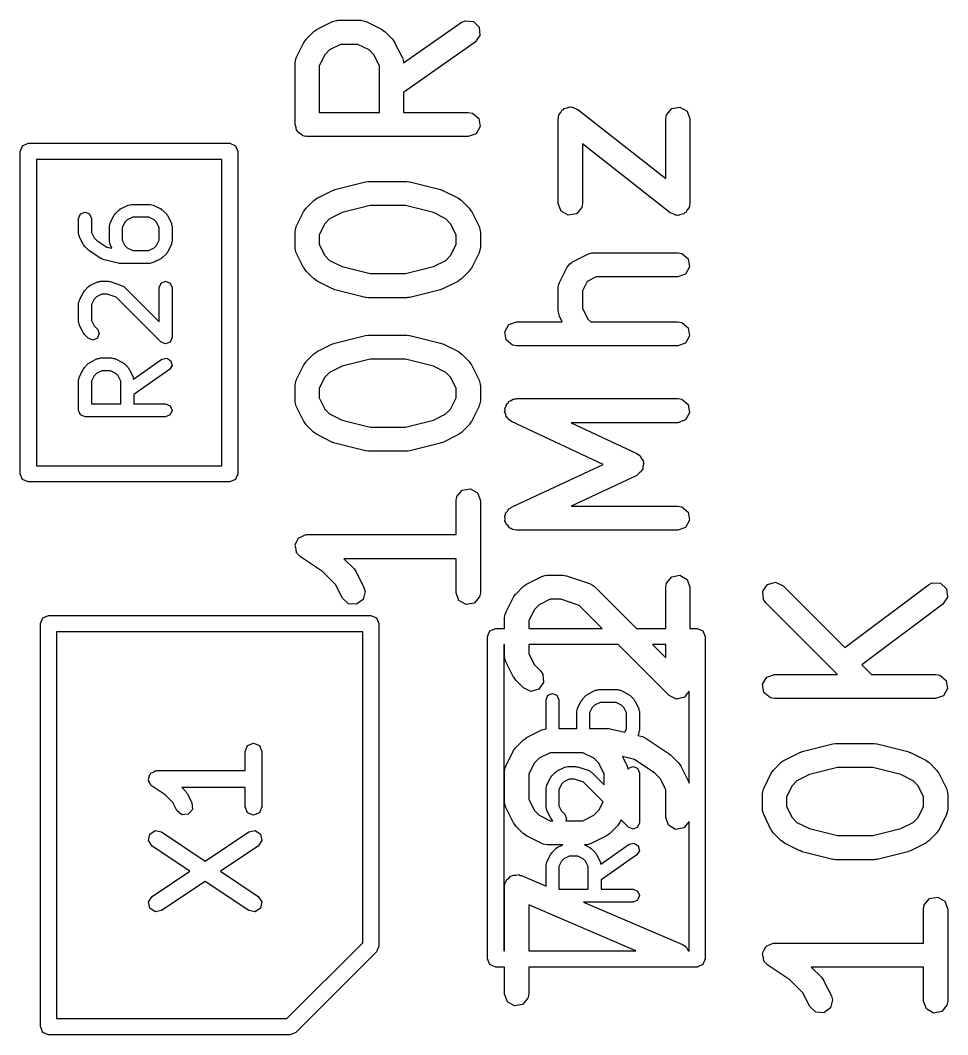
# Model space of a CAD drawing. Extents: x 1.92 to 4.61, y -4.26 to -2.08.
# Drawn here: x 3.1722 to 3.3988, y -2.9665 to -2.7188 of the extents above; entities that cross this region are included whole.
import ezdxf

# ---------------------------------------------------------------- set-up
doc = ezdxf.new("R2010")
doc.units = 0
doc.header["$MEASUREMENT"] = 0
doc.layers.add('BLACK', color=7, linetype='CONTINUOUS')

msp = doc.modelspace()

# ---------------------------------------------------------------- linework, layer by layer
at = {"layer": 'BLACK', "linetype": 'CONTINUOUS'}
for p, q in [((3.24474, -2.72096), (3.24849, -2.71909)), ((3.24849, -2.71909), (3.24948, -2.7188)), ((3.24948, -2.7188), (3.24965, -2.71884)), ((3.24965, -2.71884), (3.24981, -2.71878)), ((3.24981, -2.71878), (3.25544, -2.71878)), ((3.25544, -2.71878), (3.25645, -2.71895)), ((3.25645, -2.71895), (3.25658, -2.71907)), ((3.25658, -2.71907), (3.25676, -2.71909)), ((3.25676, -2.71909), (3.26051, -2.72096)), ((3.26588, -2.72919), (3.27999, -2.71931)), ((3.27999, -2.71931), (3.28092, -2.71888)), ((3.28092, -2.71888), (3.28293, -2.71905)), ((3.28293, -2.71905), (3.28436, -2.72048)), ((3.2421, -2.72339), (3.24398, -2.72152)), ((3.24398, -2.72152), (3.2447, -2.72101)), ((3.2447, -2.72101), (3.24474, -2.72096)), ((3.26051, -2.72096), (3.26122, -2.72149)), ((3.26122, -2.72149), (3.26128, -2.72152)), ((3.26128, -2.72152), (3.26315, -2.72339)), ((3.28454, -2.72249), (3.28338, -2.72415)), ((3.28436, -2.72048), (3.28454, -2.72249)), ((3.23967, -2.72791), (3.24155, -2.72416)), ((3.24155, -2.72416), (3.24208, -2.72345)), ((3.24208, -2.72345), (3.2421, -2.72339)), ((3.25051, -2.72468), (3.24781, -2.72603)), ((3.25474, -2.72468), (3.25051, -2.72468)), ((3.25744, -2.72603), (3.25474, -2.72468)), ((3.26315, -2.72339), (3.26366, -2.72411)), ((3.26366, -2.72411), (3.2637, -2.72416)), ((3.2637, -2.72416), (3.26558, -2.72791)), ((3.28338, -2.72415), (3.26589, -2.73639)), ((3.24662, -2.72723), (3.24527, -2.72992)), ((3.24781, -2.72603), (3.24662, -2.72723)), ((3.25864, -2.72723), (3.25744, -2.72603)), ((3.25999, -2.72992), (3.25864, -2.72723)), ((3.23936, -2.72923), (3.23954, -2.72822)), ((3.23936, -2.74423), (3.23936, -2.72923)), ((3.23954, -2.72822), (3.23965, -2.72808)), ((3.23965, -2.72808), (3.23967, -2.72791)), ((3.24527, -2.72992), (3.24527, -2.74127)), ((3.25999, -2.74127), (3.25999, -2.72992)), ((3.26558, -2.72791), (3.26587, -2.72889)), ((3.26587, -2.72889), (3.26583, -2.72906)), ((3.26583, -2.72906), (3.26588, -2.72919)), ((3.26589, -2.73639), (3.26589, -2.74127)), ((3.30514, -2.74032), (3.30585, -2.74019)), ((3.30585, -2.74019), (3.30653, -2.73992)), ((3.30653, -2.73992), (3.30682, -2.74002)), ((3.30682, -2.74002), (3.30713, -2.73997)), ((3.30713, -2.73997), (3.30776, -2.74033)), ((3.33139, -2.74032), (3.33338, -2.73997)), ((3.33338, -2.73997), (3.33513, -2.74098)), ((3.24527, -2.74127), (3.25999, -2.74127)), ((3.26589, -2.74127), (3.28169, -2.74127)), ((3.28169, -2.74127), (3.2827, -2.74145)), ((3.2827, -2.74145), (3.28424, -2.74275)), ((3.30367, -2.74288), (3.30372, -2.74257)), ((3.3037, -2.74246), (3.30376, -2.74233)), ((3.30372, -2.74257), (3.3037, -2.74246)), ((3.30376, -2.74233), (3.30385, -2.74187)), ((3.30385, -2.74187), (3.30431, -2.74131)), ((3.30431, -2.74131), (3.30465, -2.74068)), ((3.30465, -2.74068), (3.30494, -2.74056)), ((3.30494, -2.74056), (3.30514, -2.74032)), ((3.30776, -2.74033), (3.30844, -2.74055)), ((3.30844, -2.74055), (3.32991, -2.75742)), ((3.32991, -2.74288), (3.33009, -2.74187)), ((3.33009, -2.74187), (3.33139, -2.74032)), ((3.33513, -2.74098), (3.33582, -2.74288)), ((3.23963, -2.74495), (3.23936, -2.74423)), ((3.23976, -2.7457), (3.23963, -2.74495)), ((3.28459, -2.74474), (3.28358, -2.74649)), ((3.28424, -2.74275), (3.28459, -2.74474)), ((3.30367, -2.7635), (3.30367, -2.74288)), ((3.32991, -2.75742), (3.32991, -2.74288)), ((3.33582, -2.74288), (3.33582, -2.7635)), ((3.23996, -2.74587), (3.23976, -2.7457)), ((3.24005, -2.74612), (3.23996, -2.74587)), ((3.24072, -2.74651), (3.24005, -2.74612)), ((3.24131, -2.747), (3.24072, -2.74651)), ((3.24169, -2.74707), (3.24131, -2.747)), ((3.2418, -2.74713), (3.24169, -2.74707)), ((3.24193, -2.74711), (3.2418, -2.74713)), ((3.24232, -2.74718), (3.24193, -2.74711)), ((3.28169, -2.74718), (3.24232, -2.74718)), ((3.28358, -2.74649), (3.28169, -2.74718)), ((3.17224, -2.75079), (3.17282, -2.7494)), ((3.17282, -2.7494), (3.17421, -2.74882)), ((3.17421, -2.74882), (3.22343, -2.74882)), ((3.22343, -2.74882), (3.22482, -2.7494)), ((3.22482, -2.7494), (3.22539, -2.75079)), ((3.33104, -2.76582), (3.30957, -2.74895)), ((3.30957, -2.74895), (3.30957, -2.7635)), ((3.17224, -2.82953), (3.17224, -2.75079)), ((3.22539, -2.75079), (3.22539, -2.82953)), ((3.17618, -2.75276), (3.17618, -2.82756)), ((3.22146, -2.75276), (3.17618, -2.75276)), ((3.22146, -2.82756), (3.22146, -2.75276)), ((3.2491, -2.76011), (3.2566, -2.75823)), ((3.2566, -2.75823), (3.25719, -2.75819)), ((3.25719, -2.75819), (3.25731, -2.75815)), ((3.25731, -2.75815), (3.26669, -2.75815)), ((3.26669, -2.75815), (3.26727, -2.75825)), ((3.26727, -2.75825), (3.2674, -2.75823)), ((3.2674, -2.75823), (3.2749, -2.76011)), ((3.24398, -2.76276), (3.2447, -2.76225)), ((3.2447, -2.76225), (3.24474, -2.76221)), ((3.24474, -2.76221), (3.24849, -2.76033)), ((3.24849, -2.76033), (3.24898, -2.76019)), ((3.24898, -2.76019), (3.2491, -2.76011)), ((3.2749, -2.76011), (3.27537, -2.76032)), ((3.27537, -2.76032), (3.27551, -2.76033)), ((3.27551, -2.76033), (3.27926, -2.76221)), ((3.27926, -2.76221), (3.27997, -2.76273)), ((3.19658, -2.76504), (3.19675, -2.76485)), ((3.19675, -2.76485), (3.19862, -2.76391)), ((3.19862, -2.76391), (3.19899, -2.76388)), ((3.19899, -2.76388), (3.19933, -2.76374)), ((3.19933, -2.76374), (3.20401, -2.76374)), ((3.20401, -2.76374), (3.20435, -2.76388)), ((3.20435, -2.76388), (3.20472, -2.76391)), ((3.20472, -2.76391), (3.20659, -2.76485)), ((3.20659, -2.76485), (3.20676, -2.76504)), ((3.24155, -2.7654), (3.24208, -2.76469)), ((3.24208, -2.76469), (3.2421, -2.76463)), ((3.2421, -2.76463), (3.24398, -2.76276)), ((3.25768, -2.76405), (3.25085, -2.76576)), ((3.26632, -2.76405), (3.25768, -2.76405)), ((3.27316, -2.76576), (3.26632, -2.76405)), ((3.27997, -2.76273), (3.28002, -2.76276)), ((3.28002, -2.76276), (3.2819, -2.76463)), ((3.2819, -2.76463), (3.28241, -2.76536)), ((3.30436, -2.7654), (3.30367, -2.7635)), ((3.30939, -2.76451), (3.3081, -2.76606)), ((3.30957, -2.7635), (3.30939, -2.76451)), ((3.33564, -2.76451), (3.33518, -2.76506)), ((3.33572, -2.76404), (3.33564, -2.76451)), ((3.33579, -2.76392), (3.33572, -2.76404)), ((3.33582, -2.7635), (3.33577, -2.7638)), ((3.33577, -2.7638), (3.33579, -2.76392)), ((3.1865, -2.76719), (3.18696, -2.76608)), ((3.1865, -2.77094), (3.1865, -2.76719)), ((3.18696, -2.76608), (3.18808, -2.76562)), ((3.18808, -2.76562), (3.18919, -2.76608)), ((3.18919, -2.76608), (3.18965, -2.76719)), ((3.18965, -2.76719), (3.18965, -2.77057)), ((3.19417, -2.76836), (3.1951, -2.76649)), ((3.1951, -2.76649), (3.1953, -2.76632)), ((3.1953, -2.76632), (3.1954, -2.76608)), ((3.1954, -2.76608), (3.19634, -2.76514)), ((3.19634, -2.76514), (3.19658, -2.76504)), ((3.1997, -2.76689), (3.19838, -2.76755)), ((3.20364, -2.76689), (3.1997, -2.76689)), ((3.20495, -2.76755), (3.20364, -2.76689)), ((3.20676, -2.76504), (3.207, -2.76514)), ((3.207, -2.76514), (3.20794, -2.76608)), ((3.20794, -2.76608), (3.20804, -2.76632)), ((3.20804, -2.76632), (3.20823, -2.76649)), ((3.20823, -2.76649), (3.20917, -2.76836)), ((3.23967, -2.76915), (3.24155, -2.7654)), ((3.24781, -2.76727), (3.24662, -2.76847)), ((3.25085, -2.76576), (3.24781, -2.76727)), ((3.27619, -2.76727), (3.27316, -2.76576)), ((3.27738, -2.76847), (3.27619, -2.76727)), ((3.28241, -2.76536), (3.28245, -2.7654)), ((3.28245, -2.7654), (3.28433, -2.76915)), ((3.30611, -2.76641), (3.30436, -2.7654)), ((3.3081, -2.76606), (3.30611, -2.76641)), ((3.33173, -2.76605), (3.33104, -2.76582)), ((3.33235, -2.76641), (3.33173, -2.76605)), ((3.33266, -2.76635), (3.33235, -2.76641)), ((3.33296, -2.76645), (3.33266, -2.76635)), ((3.33363, -2.76618), (3.33296, -2.76645)), ((3.33434, -2.76606), (3.33363, -2.76618)), ((3.33455, -2.76581), (3.33434, -2.76606)), ((3.33484, -2.7657), (3.33455, -2.76581)), ((3.33518, -2.76506), (3.33484, -2.7657)), ((3.194, -2.76907), (3.19414, -2.76873)), ((3.194, -2.77282), (3.194, -2.76907)), ((3.19414, -2.76873), (3.19417, -2.76836)), ((3.19781, -2.76812), (3.19715, -2.76944)), ((3.19715, -2.76944), (3.19715, -2.77244)), ((3.19838, -2.76755), (3.19781, -2.76812)), ((3.20553, -2.76812), (3.20495, -2.76755)), ((3.20619, -2.76944), (3.20553, -2.76812)), ((3.20619, -2.77244), (3.20619, -2.76944)), ((3.20917, -2.76836), (3.2092, -2.76873)), ((3.2092, -2.76873), (3.20934, -2.76907)), ((3.20934, -2.76907), (3.20934, -2.77282)), ((3.23936, -2.77047), (3.23954, -2.76946)), ((3.23954, -2.76946), (3.23965, -2.76933)), ((3.23965, -2.76933), (3.23967, -2.76915)), ((3.24662, -2.76847), (3.24527, -2.77117)), ((3.27873, -2.77117), (3.27738, -2.76847)), ((3.28433, -2.76915), (3.28462, -2.77013)), ((3.18664, -2.77128), (3.1865, -2.77094)), ((3.18667, -2.77165), (3.18664, -2.77128)), ((3.18761, -2.77352), (3.18667, -2.77165)), ((3.18965, -2.77057), (3.19031, -2.77188)), ((3.19031, -2.77188), (3.19095, -2.77253)), ((3.23936, -2.77422), (3.23936, -2.77047)), ((3.24527, -2.77117), (3.24527, -2.77352)), ((3.27873, -2.77352), (3.27873, -2.77117)), ((3.28462, -2.77013), (3.28458, -2.77031)), ((3.28458, -2.77031), (3.28464, -2.77047)), ((3.28464, -2.77047), (3.28464, -2.77422)), ((3.1878, -2.77369), (3.18761, -2.77352)), ((3.1879, -2.77393), (3.1878, -2.77369)), ((3.18884, -2.77487), (3.1879, -2.77393)), ((3.18899, -2.77493), (3.18884, -2.77487)), ((3.19095, -2.77253), (3.19341, -2.77417)), ((3.19341, -2.77417), (3.19464, -2.77447)), ((3.19414, -2.77315), (3.194, -2.77282)), ((3.19417, -2.77352), (3.19414, -2.77315)), ((3.19464, -2.77447), (3.19417, -2.77352)), ((3.19715, -2.77244), (3.19781, -2.77376)), ((3.19781, -2.77376), (3.19838, -2.77433)), ((3.19838, -2.77433), (3.1997, -2.77499)), ((3.20364, -2.77499), (3.20495, -2.77433)), ((3.20495, -2.77433), (3.20553, -2.77376)), ((3.20553, -2.77376), (3.20619, -2.77244)), ((3.20917, -2.77352), (3.20823, -2.77539)), ((3.2092, -2.77315), (3.20917, -2.77352)), ((3.20934, -2.77282), (3.2092, -2.77315)), ((3.23942, -2.77439), (3.23936, -2.77422)), ((3.23938, -2.77456), (3.23942, -2.77439)), ((3.23967, -2.77554), (3.23938, -2.77456)), ((3.24527, -2.77352), (3.24662, -2.77622)), ((3.27738, -2.77622), (3.27873, -2.77352)), ((3.28464, -2.77422), (3.28446, -2.77523)), ((3.18908, -2.77506), (3.18899, -2.77493)), ((3.19189, -2.77694), (3.18908, -2.77506)), ((3.19216, -2.77699), (3.19189, -2.77694)), ((3.19238, -2.77716), (3.19216, -2.77699)), ((3.19613, -2.77809), (3.19238, -2.77716)), ((3.1997, -2.77499), (3.20364, -2.77499)), ((3.20659, -2.77704), (3.20472, -2.77797)), ((3.20676, -2.77684), (3.20659, -2.77704)), ((3.207, -2.77674), (3.20676, -2.77684)), ((3.20794, -2.7758), (3.207, -2.77674)), ((3.20804, -2.77556), (3.20794, -2.7758)), ((3.20823, -2.77539), (3.20804, -2.77556)), ((3.24155, -2.77929), (3.23967, -2.77554)), ((3.24662, -2.77622), (3.24781, -2.77742)), ((3.27619, -2.77742), (3.27738, -2.77622)), ((3.28433, -2.77554), (3.28245, -2.77929)), ((3.28435, -2.77537), (3.28433, -2.77554)), ((3.28446, -2.77523), (3.28435, -2.77537)), ((3.30717, -2.77773), (3.31092, -2.77586)), ((3.31092, -2.77586), (3.31191, -2.77556)), ((3.31191, -2.77556), (3.31208, -2.7756)), ((3.31208, -2.7756), (3.31224, -2.77554)), ((3.31224, -2.77554), (3.33287, -2.77554)), ((3.33287, -2.77554), (3.33388, -2.77572)), ((3.33388, -2.77572), (3.33542, -2.77702)), ((3.33542, -2.77702), (3.33577, -2.77901)), ((3.19633, -2.77806), (3.19613, -2.77809)), ((3.19651, -2.77814), (3.19633, -2.77806)), ((3.20401, -2.77814), (3.19651, -2.77814)), ((3.20435, -2.778), (3.20401, -2.77814)), ((3.20472, -2.77797), (3.20435, -2.778)), ((3.2416, -2.77934), (3.24155, -2.77929)), ((3.2421, -2.78006), (3.2416, -2.77934)), ((3.24781, -2.77742), (3.25085, -2.77893)), ((3.25085, -2.77893), (3.25768, -2.78064)), ((3.26632, -2.78064), (3.27316, -2.77893)), ((3.27316, -2.77893), (3.27619, -2.77742)), ((3.28245, -2.77929), (3.28193, -2.78)), ((3.30398, -2.7828), (3.30585, -2.77905)), ((3.30585, -2.77905), (3.30646, -2.77823)), ((3.30646, -2.77823), (3.30687, -2.77805)), ((3.30687, -2.77805), (3.30717, -2.77773)), ((3.33577, -2.77901), (3.33476, -2.78076)), ((3.24398, -2.78193), (3.2421, -2.78006)), ((3.24404, -2.78196), (3.24398, -2.78193)), ((3.24474, -2.78249), (3.24404, -2.78196)), ((3.25768, -2.78064), (3.26632, -2.78064)), ((3.28002, -2.78193), (3.2793, -2.78244)), ((3.2819, -2.78006), (3.28002, -2.78193)), ((3.28193, -2.78), (3.2819, -2.78006)), ((3.31294, -2.78145), (3.3107, -2.78257)), ((3.33287, -2.78145), (3.31294, -2.78145)), ((3.33476, -2.78076), (3.33287, -2.78145)), ((3.1879, -2.78483), (3.18884, -2.78389)), ((3.18884, -2.78389), (3.18908, -2.78379)), ((3.18908, -2.78379), (3.18925, -2.78359)), ((3.18925, -2.78359), (3.19112, -2.78266)), ((3.19112, -2.78266), (3.19149, -2.78263)), ((3.19149, -2.78263), (3.19183, -2.78249)), ((3.19183, -2.78249), (3.1937, -2.78249)), ((3.1937, -2.78249), (3.19394, -2.78259)), ((3.19394, -2.78259), (3.1942, -2.78257)), ((3.1942, -2.78257), (3.19701, -2.78351)), ((3.19701, -2.78351), (3.19729, -2.78375)), ((3.19729, -2.78375), (3.19763, -2.78389)), ((3.19763, -2.78389), (3.20619, -2.79245)), ((3.20619, -2.78406), (3.20665, -2.78295)), ((3.20619, -2.79245), (3.20619, -2.78406)), ((3.20665, -2.78295), (3.20776, -2.78249)), ((3.20776, -2.78249), (3.20888, -2.78295)), ((3.20888, -2.78295), (3.20934, -2.78406)), ((3.20934, -2.78406), (3.20934, -2.79625)), ((3.24849, -2.78436), (3.24474, -2.78249)), ((3.24863, -2.78438), (3.24849, -2.78436)), ((3.2491, -2.78459), (3.24863, -2.78438)), ((3.2566, -2.78646), (3.2491, -2.78459)), ((3.2749, -2.78459), (3.2674, -2.78646)), ((3.27502, -2.78451), (3.2749, -2.78459)), ((3.27551, -2.78436), (3.27502, -2.78451)), ((3.27926, -2.78249), (3.27551, -2.78436)), ((3.2793, -2.78244), (3.27926, -2.78249)), ((3.30367, -2.78412), (3.30385, -2.78311)), ((3.30367, -2.78974), (3.30367, -2.78412)), ((3.30385, -2.78311), (3.30396, -2.78298)), ((3.30396, -2.78298), (3.30398, -2.7828)), ((3.3107, -2.78257), (3.30957, -2.78482)), ((3.30957, -2.78482), (3.30957, -2.78905)), ((3.18664, -2.78748), (3.18667, -2.78711)), ((3.18667, -2.78711), (3.18761, -2.78523)), ((3.18761, -2.78523), (3.1878, -2.78507)), ((3.1878, -2.78507), (3.1879, -2.78483)), ((3.19031, -2.78687), (3.18965, -2.78819)), ((3.19088, -2.7863), (3.19031, -2.78687)), ((3.1922, -2.78564), (3.19088, -2.7863)), ((3.19345, -2.78564), (3.1922, -2.78564)), ((3.19566, -2.78638), (3.19345, -2.78564)), ((3.20665, -2.79736), (3.19566, -2.78638)), ((3.25673, -2.78645), (3.2566, -2.78646)), ((3.25731, -2.78655), (3.25673, -2.78645)), ((3.26669, -2.78655), (3.25731, -2.78655)), ((3.26682, -2.7865), (3.26669, -2.78655)), ((3.2674, -2.78646), (3.26682, -2.7865)), ((3.1865, -2.78781), (3.18664, -2.78748)), ((3.1865, -2.7925), (3.1865, -2.78781)), ((3.18965, -2.78819), (3.18965, -2.79213)), ((3.30373, -2.78991), (3.30367, -2.78974)), ((3.30957, -2.78905), (3.31092, -2.79175)), ((3.18965, -2.79213), (3.19031, -2.79344)), ((3.30369, -2.79008), (3.30373, -2.78991)), ((3.30398, -2.79107), (3.30369, -2.79008)), ((3.30465, -2.79242), (3.30398, -2.79107)), ((3.31092, -2.79175), (3.31159, -2.79242)), ((3.18664, -2.79284), (3.1865, -2.7925)), ((3.18667, -2.79321), (3.18664, -2.79284)), ((3.18761, -2.79508), (3.18667, -2.79321)), ((3.19031, -2.79344), (3.19107, -2.7942)), ((3.19107, -2.7942), (3.19153, -2.79531)), ((3.29059, -2.79486), (3.2916, -2.79311)), ((3.2916, -2.79311), (3.2935, -2.79242)), ((3.2935, -2.79242), (3.30465, -2.79242)), ((3.31159, -2.79242), (3.33287, -2.79242)), ((3.33287, -2.79242), (3.33388, -2.79259)), ((3.33388, -2.79259), (3.33542, -2.79389)), ((3.33542, -2.79389), (3.33577, -2.79588)), ((3.1878, -2.79525), (3.18761, -2.79508)), ((3.1879, -2.79549), (3.1878, -2.79525)), ((3.18884, -2.79643), (3.1879, -2.79549)), ((3.18995, -2.79689), (3.18884, -2.79643)), ((3.19107, -2.79643), (3.18995, -2.79689)), ((3.19153, -2.79531), (3.19107, -2.79643)), ((3.20934, -2.79625), (3.20888, -2.79736)), ((3.2491, -2.7976), (3.2566, -2.79573)), ((3.2566, -2.79573), (3.25719, -2.79569)), ((3.25719, -2.79569), (3.25731, -2.79564)), ((3.25731, -2.79564), (3.26669, -2.79564)), ((3.26669, -2.79564), (3.26727, -2.79574)), ((3.26727, -2.79574), (3.2674, -2.79573)), ((3.2674, -2.79573), (3.2749, -2.7976)), ((3.29094, -2.79685), (3.29059, -2.79486)), ((3.29249, -2.79814), (3.29094, -2.79685)), ((3.33577, -2.79588), (3.33476, -2.79763)), ((3.20776, -2.79783), (3.20665, -2.79736)), ((3.20888, -2.79736), (3.20776, -2.79783)), ((3.24474, -2.7997), (3.24849, -2.79783)), ((3.24849, -2.79783), (3.24898, -2.79768)), ((3.24898, -2.79768), (3.2491, -2.7976)), ((3.2749, -2.7976), (3.27537, -2.79781)), ((3.27537, -2.79781), (3.27551, -2.79783)), ((3.27551, -2.79783), (3.27926, -2.7997)), ((3.2935, -2.79832), (3.29249, -2.79814)), ((3.33287, -2.79832), (3.2935, -2.79832)), ((3.33476, -2.79763), (3.33287, -2.79832)), ((3.18925, -2.80234), (3.19112, -2.8014)), ((3.19112, -2.8014), (3.19149, -2.80138)), ((3.19149, -2.80138), (3.19183, -2.80124)), ((3.19183, -2.80124), (3.19464, -2.80124)), ((3.19464, -2.80124), (3.19498, -2.80138)), ((3.19498, -2.80138), (3.19534, -2.8014)), ((3.19534, -2.8014), (3.19722, -2.80234)), ((3.19989, -2.8064), (3.20686, -2.80152)), ((3.20686, -2.80152), (3.20804, -2.80126)), ((3.20804, -2.80126), (3.20905, -2.80191)), ((3.20905, -2.80191), (3.20931, -2.80309)), ((3.24208, -2.80219), (3.2421, -2.80213)), ((3.2421, -2.80213), (3.24398, -2.80026)), ((3.24398, -2.80026), (3.2447, -2.79975)), ((3.2447, -2.79975), (3.24474, -2.7997)), ((3.25768, -2.80155), (3.25085, -2.80325)), ((3.26632, -2.80155), (3.25768, -2.80155)), ((3.27316, -2.80325), (3.26632, -2.80155)), ((3.27926, -2.7997), (3.27997, -2.80023)), ((3.27997, -2.80023), (3.28002, -2.80026)), ((3.28002, -2.80026), (3.2819, -2.80213)), ((3.2819, -2.80213), (3.28241, -2.80285)), ((3.18667, -2.80586), (3.18761, -2.80398)), ((3.18761, -2.80398), (3.1878, -2.80381)), ((3.1878, -2.80381), (3.1879, -2.80357)), ((3.1879, -2.80357), (3.18884, -2.80264)), ((3.18884, -2.80264), (3.18908, -2.80254)), ((3.18908, -2.80254), (3.18925, -2.80234)), ((3.1922, -2.80439), (3.19088, -2.80504)), ((3.19427, -2.80439), (3.1922, -2.80439)), ((3.19558, -2.80504), (3.19427, -2.80439)), ((3.19722, -2.80234), (3.19739, -2.80254)), ((3.19739, -2.80254), (3.19763, -2.80264)), ((3.19763, -2.80264), (3.19856, -2.80357)), ((3.19856, -2.80357), (3.19866, -2.80381)), ((3.19866, -2.80381), (3.19886, -2.80398)), ((3.19886, -2.80398), (3.1998, -2.80586)), ((3.20866, -2.8041), (3.19996, -2.81019)), ((3.20931, -2.80309), (3.20866, -2.8041)), ((3.23967, -2.80665), (3.24155, -2.8029)), ((3.24155, -2.8029), (3.24208, -2.80219)), ((3.25085, -2.80325), (3.24781, -2.80477)), ((3.27619, -2.80477), (3.27316, -2.80325)), ((3.28241, -2.80285), (3.28245, -2.8029)), ((3.28245, -2.8029), (3.28433, -2.80665)), ((3.1865, -2.80656), (3.18664, -2.80622)), ((3.1865, -2.81406), (3.1865, -2.80656)), ((3.18664, -2.80622), (3.18667, -2.80586)), ((3.19031, -2.80562), (3.18965, -2.80693)), ((3.18965, -2.80693), (3.18965, -2.81249)), ((3.19088, -2.80504), (3.19031, -2.80562)), ((3.19616, -2.80562), (3.19558, -2.80504)), ((3.19681, -2.80693), (3.19616, -2.80562)), ((3.19681, -2.81249), (3.19681, -2.80693)), ((3.1998, -2.80586), (3.19982, -2.80622)), ((3.19982, -2.80622), (3.19989, -2.8064)), ((3.23936, -2.80797), (3.23954, -2.80696)), ((3.23954, -2.80696), (3.23965, -2.80682)), ((3.23965, -2.80682), (3.23967, -2.80665)), ((3.24662, -2.80597), (3.24527, -2.80866)), ((3.24781, -2.80477), (3.24662, -2.80597)), ((3.27738, -2.80597), (3.27619, -2.80477)), ((3.27873, -2.80866), (3.27738, -2.80597)), ((3.28433, -2.80665), (3.28462, -2.80763)), ((3.23936, -2.81172), (3.23936, -2.80797)), ((3.24527, -2.80866), (3.24527, -2.81102)), ((3.27873, -2.81102), (3.27873, -2.80866)), ((3.28462, -2.80763), (3.28458, -2.8078)), ((3.28458, -2.8078), (3.28464, -2.80797)), ((3.28464, -2.80797), (3.28464, -2.81172)), ((3.19996, -2.81019), (3.19996, -2.81249)), ((3.23942, -2.81188), (3.23936, -2.81172)), ((3.23938, -2.81205), (3.23942, -2.81188)), ((3.23967, -2.81304), (3.23938, -2.81205)), ((3.24527, -2.81102), (3.24662, -2.81372)), ((3.27738, -2.81372), (3.27873, -2.81102)), ((3.28464, -2.81172), (3.28446, -2.81273)), ((3.2914, -2.8122), (3.2916, -2.81186)), ((3.2916, -2.81186), (3.2922, -2.81163)), ((3.2922, -2.81163), (3.29273, -2.81126)), ((3.29273, -2.81126), (3.29313, -2.8113)), ((3.29313, -2.8113), (3.2935, -2.81116)), ((3.2935, -2.81116), (3.33287, -2.81116)), ((3.33287, -2.81116), (3.33388, -2.81134)), ((3.33388, -2.81134), (3.33542, -2.81264)), ((3.18696, -2.81517), (3.1865, -2.81406)), ((3.18965, -2.81249), (3.19681, -2.81249)), ((3.19996, -2.81249), (3.20776, -2.81249)), ((3.20776, -2.81249), (3.20888, -2.81295)), ((3.20888, -2.81295), (3.20934, -2.81406)), ((3.20934, -2.81406), (3.20888, -2.81517)), ((3.24155, -2.81679), (3.23967, -2.81304)), ((3.24662, -2.81372), (3.24781, -2.81491)), ((3.27619, -2.81491), (3.27738, -2.81372)), ((3.28433, -2.81304), (3.28245, -2.81679)), ((3.28435, -2.81286), (3.28433, -2.81304)), ((3.28446, -2.81273), (3.28435, -2.81286)), ((3.29056, -2.81437), (3.29066, -2.81399)), ((3.29083, -2.81496), (3.29056, -2.81437)), ((3.29059, -2.8136), (3.29091, -2.81305)), ((3.29066, -2.81399), (3.29059, -2.8136)), ((3.29091, -2.81305), (3.29108, -2.81242)), ((3.29108, -2.81242), (3.2914, -2.8122)), ((3.33542, -2.81264), (3.33577, -2.81463)), ((3.18808, -2.81564), (3.18696, -2.81517)), ((3.19839, -2.81564), (3.18808, -2.81564)), ((3.20776, -2.81564), (3.19839, -2.81564)), ((3.20888, -2.81517), (3.20776, -2.81564)), ((3.2416, -2.81683), (3.24155, -2.81679)), ((3.2421, -2.81755), (3.2416, -2.81683)), ((3.24781, -2.81491), (3.25085, -2.81643)), ((3.25085, -2.81643), (3.25768, -2.81814)), ((3.26632, -2.81814), (3.27316, -2.81643)), ((3.27316, -2.81643), (3.27619, -2.81491)), ((3.28245, -2.81679), (3.28193, -2.8175)), ((3.29094, -2.81559), (3.29083, -2.81496)), ((3.29124, -2.81585), (3.29094, -2.81559)), ((3.29141, -2.8162), (3.29124, -2.81585)), ((3.29225, -2.81679), (3.29141, -2.8162)), ((3.31464, -2.82724), (3.29225, -2.81679)), ((3.33476, -2.81638), (3.33287, -2.81707)), ((3.33577, -2.81463), (3.33476, -2.81638)), ((3.24398, -2.81943), (3.2421, -2.81755)), ((3.24404, -2.81946), (3.24398, -2.81943)), ((3.24474, -2.81998), (3.24404, -2.81946)), ((3.25768, -2.81814), (3.26632, -2.81814)), ((3.28002, -2.81943), (3.2793, -2.81994)), ((3.2819, -2.81755), (3.28002, -2.81943)), ((3.28193, -2.8175), (3.2819, -2.81755)), ((3.33287, -2.81707), (3.30681, -2.81707)), ((3.30681, -2.81707), (3.32287, -2.82456)), ((3.24849, -2.82186), (3.24474, -2.81998)), ((3.24863, -2.82187), (3.24849, -2.82186)), ((3.2491, -2.82208), (3.24863, -2.82187)), ((3.27551, -2.82186), (3.27502, -2.822)), ((3.27926, -2.81998), (3.27551, -2.82186)), ((3.2793, -2.81994), (3.27926, -2.81998)), ((3.2566, -2.82396), (3.2491, -2.82208)), ((3.25673, -2.82394), (3.2566, -2.82396)), ((3.25731, -2.82404), (3.25673, -2.82394)), ((3.26669, -2.82404), (3.25731, -2.82404)), ((3.26682, -2.824), (3.26669, -2.82404)), ((3.2674, -2.82396), (3.26682, -2.824)), ((3.2749, -2.82208), (3.2674, -2.82396)), ((3.27502, -2.822), (3.2749, -2.82208)), ((3.32287, -2.82456), (3.32318, -2.82479)), ((3.32318, -2.82479), (3.32331, -2.82482)), ((3.32331, -2.82482), (3.32339, -2.82493)), ((3.32339, -2.82493), (3.32371, -2.82515)), ((3.32371, -2.82515), (3.32403, -2.82585)), ((3.32403, -2.82585), (3.32447, -2.82648)), ((3.32447, -2.82648), (3.32445, -2.82674)), ((3.32445, -2.82674), (3.32456, -2.82698)), ((3.17618, -2.82756), (3.22146, -2.82756)), ((3.29225, -2.83769), (3.31464, -2.82724)), ((3.32341, -2.82937), (3.32287, -2.82992)), ((3.32404, -2.82893), (3.32341, -2.82937)), ((3.32411, -2.82868), (3.32404, -2.82893)), ((3.32429, -2.82849), (3.32411, -2.82868)), ((3.32436, -2.82772), (3.32429, -2.82849)), ((3.32456, -2.82698), (3.32436, -2.82772)), ((3.17282, -2.83092), (3.17224, -2.82953)), ((3.17421, -2.8315), (3.17282, -2.83092)), ((3.22343, -2.8315), (3.17421, -2.8315)), ((3.22482, -2.83092), (3.22343, -2.8315)), ((3.22539, -2.82953), (3.22482, -2.83092)), ((3.32287, -2.82992), (3.30681, -2.83741)), ((3.27891, -2.83508), (3.28021, -2.83353)), ((3.28021, -2.83353), (3.2822, -2.83318)), ((3.2822, -2.83318), (3.28395, -2.83419)), ((3.28395, -2.83419), (3.28464, -2.83609)), ((3.27873, -2.83609), (3.27891, -2.83508)), ((3.27873, -2.84439), (3.27873, -2.83609)), ((3.28464, -2.83609), (3.28464, -2.85859)), ((3.29079, -2.83951), (3.29082, -2.83912)), ((3.29082, -2.83912), (3.29128, -2.83866)), ((3.29128, -2.83866), (3.2916, -2.8381)), ((3.2916, -2.8381), (3.29197, -2.83797)), ((3.29197, -2.83797), (3.29225, -2.83769)), ((3.30681, -2.83741), (3.33287, -2.83741)), ((3.33287, -2.83741), (3.33388, -2.83759)), ((3.33388, -2.83759), (3.33542, -2.83889)), ((3.33542, -2.83889), (3.33577, -2.84088)), ((3.29059, -2.83985), (3.29079, -2.83951)), ((3.2907, -2.84049), (3.29059, -2.83985)), ((3.29064, -2.84113), (3.2907, -2.84049)), ((3.29087, -2.84145), (3.29064, -2.84113)), ((3.29094, -2.84184), (3.29087, -2.84145)), ((3.33577, -2.84088), (3.33476, -2.84263)), ((3.29143, -2.84225), (3.29094, -2.84184)), ((3.2918, -2.84278), (3.29143, -2.84225)), ((3.29218, -2.84288), (3.2918, -2.84278)), ((3.29249, -2.84314), (3.29218, -2.84288)), ((3.2935, -2.84332), (3.29249, -2.84314)), ((3.33287, -2.84332), (3.2935, -2.84332)), ((3.33476, -2.84263), (3.33287, -2.84332)), ((3.23941, -2.84683), (3.23984, -2.84608)), ((3.23984, -2.84608), (3.24018, -2.8453)), ((3.24018, -2.8453), (3.24033, -2.84522)), ((3.24033, -2.84522), (3.24042, -2.84508)), ((3.24042, -2.84508), (3.24122, -2.84478)), ((3.24122, -2.84478), (3.24199, -2.8444)), ((3.24199, -2.8444), (3.24216, -2.84444)), ((3.24216, -2.84444), (3.24232, -2.84439)), ((3.24232, -2.84439), (3.27873, -2.84439)), ((3.23937, -2.84715), (3.23944, -2.84699)), ((3.23961, -2.84797), (3.23937, -2.84715)), ((3.23944, -2.84699), (3.23941, -2.84683)), ((3.23976, -2.84881), (3.23961, -2.84797)), ((3.23989, -2.84892), (3.23976, -2.84881)), ((3.23994, -2.84909), (3.23989, -2.84892)), ((3.24068, -2.84979), (3.23994, -2.84909)), ((3.24606, -2.85338), (3.24068, -2.84979)), ((3.27873, -2.85029), (3.25132, -2.85029)), ((3.25132, -2.85029), (3.25378, -2.85275)), ((3.27873, -2.85859), (3.27873, -2.85029)), ((3.24926, -2.85659), (3.24606, -2.85338)), ((3.25378, -2.85275), (3.25428, -2.85347)), ((3.25428, -2.85347), (3.25433, -2.85352)), ((3.25433, -2.85352), (3.25621, -2.85727)), ((3.25092, -2.85991), (3.24926, -2.85659)), ((3.29516, -2.85702), (3.29588, -2.85652)), ((3.29588, -2.85652), (3.29593, -2.85647)), ((3.29593, -2.85647), (3.29968, -2.8546)), ((3.29968, -2.8546), (3.30066, -2.8543)), ((3.30066, -2.8543), (3.30083, -2.85434)), ((3.30083, -2.85434), (3.301, -2.85428)), ((3.301, -2.85428), (3.30475, -2.85428)), ((3.30475, -2.85428), (3.30561, -2.85444)), ((3.30561, -2.85444), (3.30568, -2.85444)), ((3.30568, -2.85444), (3.3113, -2.85631)), ((3.3113, -2.85631), (3.31221, -2.8568)), ((3.32991, -2.85724), (3.33009, -2.85623)), ((3.33009, -2.85623), (3.33139, -2.85468)), ((3.33139, -2.85468), (3.33338, -2.85433)), ((3.33338, -2.85433), (3.33513, -2.85534)), ((3.33513, -2.85534), (3.33582, -2.85724)), ((3.35364, -2.85822), (3.3548, -2.85656)), ((3.3548, -2.85656), (3.35675, -2.85604)), ((3.35675, -2.85604), (3.35858, -2.85689)), ((3.37364, -2.87195), (3.39409, -2.85662)), ((3.39409, -2.85662), (3.395, -2.85615)), ((3.395, -2.85615), (3.39702, -2.85626)), ((3.39702, -2.85626), (3.39849, -2.85765)), ((3.2565, -2.85825), (3.25603, -2.86021)), ((3.25621, -2.85727), (3.2565, -2.85825)), ((3.27942, -2.86048), (3.27873, -2.85859)), ((3.28464, -2.85859), (3.28446, -2.8596)), ((3.29273, -2.85967), (3.29326, -2.85896)), ((3.29326, -2.85896), (3.29328, -2.8589)), ((3.29328, -2.8589), (3.29516, -2.85702)), ((3.31221, -2.8568), (3.3123, -2.85695)), ((3.3123, -2.85695), (3.31246, -2.85702)), ((3.31246, -2.85702), (3.32276, -2.86732)), ((3.32991, -2.86732), (3.32991, -2.85724)), ((3.33582, -2.85724), (3.33582, -2.86732)), ((3.35381, -2.86023), (3.35364, -2.85822)), ((3.35858, -2.85689), (3.37364, -2.87195)), ((3.39849, -2.85765), (3.39873, -2.85965)), ((3.25239, -2.8613), (3.25092, -2.85991)), ((3.25441, -2.86142), (3.25239, -2.8613)), ((3.25603, -2.86021), (3.25441, -2.86142)), ((3.28117, -2.86149), (3.27942, -2.86048)), ((3.28316, -2.86114), (3.28117, -2.86149)), ((3.28446, -2.8596), (3.28316, -2.86114)), ((3.29086, -2.86342), (3.29273, -2.85967)), ((3.299, -2.86154), (3.2978, -2.86274)), ((3.30169, -2.86019), (3.299, -2.86154)), ((3.30427, -2.86019), (3.30169, -2.86019)), ((3.30877, -2.86169), (3.30427, -2.86019)), ((3.3544, -2.86107), (3.35381, -2.86023)), ((3.37186, -2.87852), (3.3544, -2.86107)), ((3.39763, -2.86134), (3.37786, -2.87617)), ((3.39873, -2.85965), (3.39763, -2.86134)), ((3.29054, -2.86474), (3.29072, -2.86373)), ((3.29072, -2.86373), (3.29084, -2.86359)), ((3.29084, -2.86359), (3.29086, -2.86342)), ((3.2978, -2.86274), (3.29645, -2.86543)), ((3.31441, -2.86732), (3.30877, -2.86169)), ((3.17717, -2.86614), (3.17774, -2.86475)), ((3.17717, -2.96457), (3.17717, -2.86614)), ((3.17774, -2.86475), (3.17913, -2.86417)), ((3.17913, -2.86417), (3.25787, -2.86417)), ((3.25787, -2.86417), (3.25927, -2.86475)), ((3.25927, -2.86475), (3.25984, -2.86614)), ((3.25984, -2.86614), (3.25984, -2.94488)), ((3.29054, -2.86732), (3.29054, -2.86474)), ((3.29645, -2.86543), (3.29645, -2.86732)), ((3.1811, -2.86811), (3.1811, -2.9626)), ((3.25591, -2.86811), (3.1811, -2.86811)), ((3.25591, -2.94407), (3.25591, -2.86811)), ((3.28642, -2.86929), (3.28699, -2.8679)), ((3.28699, -2.8679), (3.28839, -2.86732)), ((3.28839, -2.86732), (3.29054, -2.86732)), ((3.29645, -2.86732), (3.31441, -2.86732)), ((3.32276, -2.86732), (3.32991, -2.86732)), ((3.33582, -2.86732), (3.3376, -2.86732)), ((3.3376, -2.86732), (3.33899, -2.8679)), ((3.33899, -2.8679), (3.33957, -2.86929)), ((3.28642, -2.94803), (3.28642, -2.86929)), ((3.29054, -2.87126), (3.29035, -2.87126)), ((3.29035, -2.87126), (3.29035, -2.94606)), ((3.29054, -2.87411), (3.29054, -2.87126)), ((3.29645, -2.87126), (3.29645, -2.87341)), ((3.31834, -2.87126), (3.29645, -2.87126)), ((3.33078, -2.8837), (3.31834, -2.87126)), ((3.32669, -2.87126), (3.32991, -2.87448)), ((3.32991, -2.87126), (3.32669, -2.87126)), ((3.32991, -2.87448), (3.32991, -2.87126)), ((3.33957, -2.86929), (3.33957, -2.94803)), ((3.29645, -2.87341), (3.2978, -2.87611)), ((3.2906, -2.87428), (3.29054, -2.87411)), ((3.29056, -2.87445), (3.2906, -2.87428)), ((3.29086, -2.87543), (3.29056, -2.87445)), ((3.29273, -2.87918), (3.29086, -2.87543)), ((3.2978, -2.87611), (3.29933, -2.87765)), ((3.37786, -2.87617), (3.38021, -2.87852)), ((3.29933, -2.87765), (3.29992, -2.87849)), ((3.29992, -2.87849), (3.3001, -2.8805)), ((3.35459, -2.87922), (3.35649, -2.87852)), ((3.35649, -2.87852), (3.37186, -2.87852)), ((3.38021, -2.87852), (3.39586, -2.87852)), ((3.39586, -2.87852), (3.39687, -2.8787)), ((3.39687, -2.8787), (3.39842, -2.88)), ((3.29278, -2.87922), (3.29273, -2.87918)), ((3.29328, -2.87995), (3.29278, -2.87922)), ((3.29516, -2.88182), (3.29328, -2.87995)), ((3.3001, -2.8805), (3.29894, -2.88215)), ((3.35358, -2.88096), (3.35459, -2.87922)), ((3.35393, -2.88295), (3.35358, -2.88096)), ((3.39842, -2.88), (3.39877, -2.88199)), ((3.29699, -2.88268), (3.29516, -2.88182)), ((3.29894, -2.88215), (3.29699, -2.88268)), ((3.30068, -2.88476), (3.30114, -2.88364)), ((3.30114, -2.88364), (3.30225, -2.88318)), ((3.30225, -2.88318), (3.30336, -2.88364)), ((3.30336, -2.88364), (3.30382, -2.88476)), ((3.30957, -2.88458), (3.31051, -2.88364)), ((3.31051, -2.88364), (3.31075, -2.88355)), ((3.31075, -2.88355), (3.31092, -2.88335)), ((3.31092, -2.88335), (3.31279, -2.88241)), ((3.31279, -2.88241), (3.31316, -2.88239)), ((3.31316, -2.88239), (3.3135, -2.88225)), ((3.3135, -2.88225), (3.31819, -2.88225)), ((3.31819, -2.88225), (3.31852, -2.88239)), ((3.31852, -2.88239), (3.31889, -2.88241)), ((3.31889, -2.88241), (3.32076, -2.88335)), ((3.32076, -2.88335), (3.32093, -2.88355)), ((3.32093, -2.88355), (3.32117, -2.88364)), ((3.32117, -2.88364), (3.32211, -2.88458)), ((3.33158, -2.88407), (3.33078, -2.8837)), ((3.33507, -2.8833), (3.33456, -2.88403)), ((3.33563, -2.88263), (3.33507, -2.8833)), ((3.33563, -2.90507), (3.33563, -2.88263)), ((3.35548, -2.88425), (3.35393, -2.88295)), ((3.39776, -2.88374), (3.39586, -2.88443)), ((3.39877, -2.88199), (3.39776, -2.88374)), ((3.30068, -2.8918), (3.30068, -2.88476)), ((3.30382, -2.88476), (3.30382, -2.89178)), ((3.30834, -2.88687), (3.30928, -2.88499)), ((3.30928, -2.88499), (3.30947, -2.88482)), ((3.30947, -2.88482), (3.30957, -2.88458)), ((3.31256, -2.88605), (3.31198, -2.88663)), ((3.31387, -2.8854), (3.31256, -2.88605)), ((3.31781, -2.8854), (3.31387, -2.8854)), ((3.31913, -2.88605), (3.31781, -2.8854)), ((3.3197, -2.88663), (3.31913, -2.88605)), ((3.32211, -2.88458), (3.32221, -2.88482)), ((3.32221, -2.88482), (3.32241, -2.88499)), ((3.32241, -2.88499), (3.32334, -2.88687)), ((3.33235, -2.88452), (3.33158, -2.88407)), ((3.33249, -2.88449), (3.33235, -2.88452)), ((3.33261, -2.88455), (3.33249, -2.88449)), ((3.33347, -2.88432), (3.33261, -2.88455)), ((3.33434, -2.88417), (3.33347, -2.88432)), ((3.33443, -2.88406), (3.33434, -2.88417)), ((3.33456, -2.88403), (3.33443, -2.88406)), ((3.35649, -2.88443), (3.35548, -2.88425)), ((3.39586, -2.88443), (3.35649, -2.88443)), ((3.30817, -2.88757), (3.30831, -2.88723)), ((3.30817, -2.89178), (3.30817, -2.88757)), ((3.30831, -2.88723), (3.30834, -2.88687)), ((3.31198, -2.88663), (3.31132, -2.88794)), ((3.31132, -2.88794), (3.31132, -2.89178)), ((3.32036, -2.88794), (3.3197, -2.88663)), ((3.32036, -2.89189), (3.32036, -2.88794)), ((3.32334, -2.88687), (3.32337, -2.88723)), ((3.32337, -2.88723), (3.32351, -2.88757)), ((3.32351, -2.88757), (3.32351, -2.89226)), ((3.29593, -2.89397), (3.29968, -2.89209)), ((3.29968, -2.89209), (3.30066, -2.8918)), ((3.30066, -2.8918), (3.30068, -2.8918)), ((3.30382, -2.89178), (3.30817, -2.89178)), ((3.31132, -2.89178), (3.31599, -2.89178)), ((3.31599, -2.89178), (3.31657, -2.89188)), ((3.31657, -2.89188), (3.31671, -2.89187)), ((3.31671, -2.89187), (3.31996, -2.89268)), ((3.31996, -2.89268), (3.32036, -2.89189)), ((3.32334, -2.89296), (3.32309, -2.89346)), ((3.32309, -2.89346), (3.32421, -2.89374)), ((3.32337, -2.8926), (3.32334, -2.89296)), ((3.32351, -2.89226), (3.32337, -2.8926)), ((3.32421, -2.89374), (3.32511, -2.89415)), ((3.22715, -2.89736), (3.22776, -2.8959)), ((3.22776, -2.8959), (3.22922, -2.89529)), ((3.22922, -2.89529), (3.23068, -2.8959)), ((3.23068, -2.8959), (3.23128, -2.89736)), ((3.29328, -2.89639), (3.29516, -2.89452)), ((3.29516, -2.89452), (3.29588, -2.89401)), ((3.29588, -2.89401), (3.29593, -2.89397)), ((3.32511, -2.89415), (3.32513, -2.89415)), ((3.32513, -2.89415), (3.33076, -2.8979)), ((3.36327, -2.89736), (3.37077, -2.89549)), ((3.37077, -2.89549), (3.37136, -2.89544)), ((3.37136, -2.89544), (3.37149, -2.8954)), ((3.37149, -2.8954), (3.38086, -2.8954)), ((3.38086, -2.8954), (3.38144, -2.8955)), ((3.38144, -2.8955), (3.38158, -2.89549)), ((3.38158, -2.89549), (3.38908, -2.89736)), ((3.22715, -2.90204), (3.22715, -2.89736)), ((3.23128, -2.89736), (3.23128, -2.91085)), ((3.29086, -2.90091), (3.29273, -2.89716)), ((3.29273, -2.89716), (3.29326, -2.89645)), ((3.29326, -2.89645), (3.29328, -2.89639)), ((3.30169, -2.89768), (3.299, -2.89903)), ((3.30967, -2.89768), (3.30169, -2.89768)), ((3.31237, -2.89903), (3.30967, -2.89768)), ((3.32228, -2.89935), (3.31936, -2.89862)), ((3.31936, -2.89862), (3.32051, -2.90091)), ((3.33076, -2.8979), (3.33108, -2.89821)), ((3.33108, -2.89821), (3.33121, -2.89827)), ((3.33121, -2.89827), (3.33308, -2.90014)), ((3.35892, -2.89946), (3.36267, -2.89758)), ((3.36267, -2.89758), (3.36316, -2.89744)), ((3.36316, -2.89744), (3.36327, -2.89736)), ((3.38908, -2.89736), (3.38954, -2.89757)), ((3.38954, -2.89757), (3.38968, -2.89758)), ((3.38968, -2.89758), (3.39343, -2.89946)), ((3.29054, -2.90223), (3.29072, -2.90122)), ((3.29072, -2.90122), (3.29084, -2.90109)), ((3.29084, -2.90109), (3.29086, -2.90091)), ((3.2978, -2.90023), (3.29645, -2.90293)), ((3.299, -2.89903), (3.2978, -2.90023)), ((3.30342, -2.9021), (3.3053, -2.90116)), ((3.3053, -2.90116), (3.30566, -2.90113)), ((3.30566, -2.90113), (3.306, -2.90099)), ((3.306, -2.90099), (3.30787, -2.90099)), ((3.30787, -2.90099), (3.30811, -2.90109)), ((3.30811, -2.90109), (3.30837, -2.90107)), ((3.30837, -2.90107), (3.31118, -2.90201)), ((3.31357, -2.90023), (3.31237, -2.89903)), ((3.31492, -2.90293), (3.31357, -2.90023)), ((3.32051, -2.90091), (3.32073, -2.90167)), ((3.32082, -2.90145), (3.32193, -2.90099)), ((3.32193, -2.90099), (3.32305, -2.90145)), ((3.32724, -2.90265), (3.32228, -2.89935)), ((3.33308, -2.90014), (3.33359, -2.90087)), ((3.33359, -2.90087), (3.33363, -2.90091)), ((3.33363, -2.90091), (3.33551, -2.90466)), ((3.35628, -2.90189), (3.35815, -2.90001)), ((3.35815, -2.90001), (3.35887, -2.89951)), ((3.35887, -2.89951), (3.35892, -2.89946)), ((3.39343, -2.89946), (3.39414, -2.89998)), ((3.39414, -2.89998), (3.3942, -2.90001)), ((3.3942, -2.90001), (3.39607, -2.90189)), ((3.20353, -2.90411), (3.20376, -2.90355)), ((3.20376, -2.90355), (3.20388, -2.90296)), ((3.20388, -2.90296), (3.20405, -2.90284)), ((3.20405, -2.90284), (3.20413, -2.90264)), ((3.20413, -2.90264), (3.20469, -2.90241)), ((3.20469, -2.90241), (3.20519, -2.90208)), ((3.20519, -2.90208), (3.2054, -2.90212)), ((3.2054, -2.90212), (3.20559, -2.90204)), ((3.20559, -2.90204), (3.22715, -2.90204)), ((3.29054, -2.90973), (3.29054, -2.90223)), ((3.29645, -2.90293), (3.29645, -2.90903)), ((3.30084, -2.90561), (3.30178, -2.90374)), ((3.30178, -2.90374), (3.30197, -2.90357)), ((3.30197, -2.90357), (3.30207, -2.90333)), ((3.30207, -2.90333), (3.30301, -2.90239)), ((3.30301, -2.90239), (3.30325, -2.90229)), ((3.30325, -2.90229), (3.30342, -2.9021)), ((3.31118, -2.90201), (3.31146, -2.90225)), ((3.31146, -2.90225), (3.3118, -2.90239)), ((3.3118, -2.90239), (3.31492, -2.90551)), ((3.31492, -2.90551), (3.31492, -2.90293)), ((3.32073, -2.90167), (3.32082, -2.90145)), ((3.32305, -2.90145), (3.32351, -2.90257)), ((3.32351, -2.90257), (3.32351, -2.91475)), ((3.32857, -2.90398), (3.32724, -2.90265)), ((3.35385, -2.9064), (3.35572, -2.90265)), ((3.35572, -2.90265), (3.35625, -2.90194)), ((3.35625, -2.90194), (3.35628, -2.90189)), ((3.36502, -2.90301), (3.36199, -2.90453)), ((3.37185, -2.9013), (3.36502, -2.90301)), ((3.3805, -2.9013), (3.37185, -2.9013)), ((3.38733, -2.90301), (3.3805, -2.9013)), ((3.39036, -2.90453), (3.38733, -2.90301)), ((3.39607, -2.90189), (3.39658, -2.90261)), ((3.39658, -2.90261), (3.39663, -2.90265)), ((3.39663, -2.90265), (3.3985, -2.9064)), ((3.20361, -2.9043), (3.20353, -2.90411)), ((3.20357, -2.90451), (3.20361, -2.9043)), ((3.2039, -2.90501), (3.20357, -2.90451)), ((3.20413, -2.90557), (3.2039, -2.90501)), ((3.20433, -2.90565), (3.20413, -2.90557)), ((3.20445, -2.90583), (3.20433, -2.90565)), ((3.20765, -2.90796), (3.20445, -2.90583)), ((3.22715, -2.90617), (3.21171, -2.90617)), ((3.21171, -2.90617), (3.21268, -2.90714)), ((3.22715, -2.91085), (3.22715, -2.90617)), ((3.30068, -2.90632), (3.30082, -2.90598)), ((3.30082, -2.90598), (3.30084, -2.90561)), ((3.30448, -2.90538), (3.30382, -2.90669)), ((3.30506, -2.9048), (3.30448, -2.90538)), ((3.30637, -2.90414), (3.30506, -2.9048)), ((3.30762, -2.90414), (3.30637, -2.90414)), ((3.30984, -2.90488), (3.30762, -2.90414)), ((3.31461, -2.90965), (3.30984, -2.90488)), ((3.32991, -2.90668), (3.32857, -2.90398)), ((3.33551, -2.90466), (3.33563, -2.90507)), ((3.36079, -2.90572), (3.35944, -2.90842)), ((3.36199, -2.90453), (3.36079, -2.90572)), ((3.39156, -2.90572), (3.39036, -2.90453)), ((3.39291, -2.90842), (3.39156, -2.90572)), ((3.20952, -2.90983), (3.20765, -2.90796)), ((3.21268, -2.90714), (3.21281, -2.90746)), ((3.21281, -2.90746), (3.21307, -2.90768)), ((3.21307, -2.90768), (3.21419, -2.90993)), ((3.30068, -2.911), (3.30068, -2.90632)), ((3.30382, -2.90669), (3.30382, -2.91063)), ((3.32991, -2.91348), (3.32991, -2.90668)), ((3.35354, -2.90772), (3.35371, -2.90671)), ((3.35354, -2.91147), (3.35354, -2.90772)), ((3.35371, -2.90671), (3.35383, -2.90658)), ((3.35383, -2.90658), (3.35385, -2.9064)), ((3.35944, -2.90842), (3.35944, -2.91078)), ((3.39291, -2.91078), (3.39291, -2.90842)), ((3.3985, -2.9064), (3.39879, -2.90739)), ((3.39879, -2.90739), (3.39875, -2.90756)), ((3.39875, -2.90756), (3.39881, -2.90772)), ((3.39881, -2.90772), (3.39881, -2.91147)), ((3.2105, -2.91178), (3.20952, -2.90983)), ((3.21419, -2.90993), (3.2143, -2.91151)), ((3.22776, -2.91232), (3.22715, -2.91085)), ((3.23128, -2.91085), (3.23068, -2.91232)), ((3.2906, -2.9099), (3.29054, -2.90973)), ((3.29056, -2.91007), (3.2906, -2.9099)), ((3.29086, -2.91105), (3.29056, -2.91007)), ((3.29273, -2.9148), (3.29086, -2.91105)), ((3.29645, -2.90903), (3.2978, -2.91173)), ((3.30082, -2.91134), (3.30068, -2.911)), ((3.30382, -2.91063), (3.30448, -2.91195)), ((3.31357, -2.91173), (3.31461, -2.90965)), ((3.35944, -2.91078), (3.36079, -2.91347)), ((3.39156, -2.91347), (3.39291, -2.91078)), ((3.21169, -2.91282), (3.2105, -2.91178)), ((3.21327, -2.9127), (3.21169, -2.91282)), ((3.2143, -2.91151), (3.21327, -2.9127)), ((3.22922, -2.91292), (3.22776, -2.91232)), ((3.23068, -2.91232), (3.22922, -2.91292)), ((3.2978, -2.91173), (3.299, -2.91293)), ((3.299, -2.91293), (3.30169, -2.91428)), ((3.30084, -2.91171), (3.30082, -2.91134)), ((3.30178, -2.91358), (3.30084, -2.91171)), ((3.30197, -2.91375), (3.30178, -2.91358)), ((3.30448, -2.91195), (3.30524, -2.9127)), ((3.30524, -2.9127), (3.3057, -2.91382)), ((3.30967, -2.91428), (3.31237, -2.91293)), ((3.31237, -2.91293), (3.31357, -2.91173)), ((3.3306, -2.91538), (3.32991, -2.91348)), ((3.3536, -2.91164), (3.35354, -2.91147)), ((3.35356, -2.91181), (3.3536, -2.91164)), ((3.35385, -2.91279), (3.35356, -2.91181)), ((3.35572, -2.91654), (3.35385, -2.91279)), ((3.36079, -2.91347), (3.36199, -2.91467)), ((3.39036, -2.91467), (3.39156, -2.91347)), ((3.3985, -2.91279), (3.39663, -2.91654)), ((3.39852, -2.91262), (3.3985, -2.91279)), ((3.39863, -2.91248), (3.39852, -2.91262)), ((3.39881, -2.91147), (3.39863, -2.91248)), ((3.29278, -2.91484), (3.29273, -2.9148)), ((3.29328, -2.91557), (3.29278, -2.91484)), ((3.29516, -2.91744), (3.29328, -2.91557)), ((3.30169, -2.91428), (3.30236, -2.91428)), ((3.30207, -2.91399), (3.30197, -2.91375)), ((3.30236, -2.91428), (3.30207, -2.91399)), ((3.3057, -2.91382), (3.30551, -2.91428)), ((3.30551, -2.91428), (3.30967, -2.91428)), ((3.31808, -2.91557), (3.31621, -2.91744)), ((3.31811, -2.91551), (3.31808, -2.91557)), ((3.31864, -2.9148), (3.31811, -2.91551)), ((3.31901, -2.91405), (3.31864, -2.9148)), ((3.32082, -2.91587), (3.31901, -2.91405)), ((3.32193, -2.91633), (3.32082, -2.91587)), ((3.32305, -2.91587), (3.32193, -2.91633)), ((3.32351, -2.91475), (3.32305, -2.91587)), ((3.33235, -2.91639), (3.3306, -2.91538)), ((3.33434, -2.91604), (3.33235, -2.91639)), ((3.33563, -2.9145), (3.33434, -2.91604)), ((3.33563, -2.94606), (3.33563, -2.9145)), ((3.36199, -2.91467), (3.36502, -2.91619)), ((3.38733, -2.91619), (3.39036, -2.91467)), ((3.20357, -2.91913), (3.20388, -2.91758)), ((3.20388, -2.91758), (3.20519, -2.9167)), ((3.20519, -2.9167), (3.20674, -2.91701)), ((3.20674, -2.91701), (3.21741, -2.92412)), ((3.21741, -2.92412), (3.22807, -2.91701)), ((3.22807, -2.91701), (3.22962, -2.9167)), ((3.22962, -2.9167), (3.23094, -2.91758)), ((3.23094, -2.91758), (3.23124, -2.91913)), ((3.29522, -2.91747), (3.29516, -2.91744)), ((3.29593, -2.918), (3.29522, -2.91747)), ((3.29968, -2.91987), (3.29593, -2.918)), ((3.31544, -2.918), (3.31169, -2.91987)), ((3.31548, -2.91795), (3.31544, -2.918)), ((3.31621, -2.91744), (3.31548, -2.91795)), ((3.35577, -2.91659), (3.35572, -2.91654)), ((3.35628, -2.91731), (3.35577, -2.91659)), ((3.35815, -2.91919), (3.35628, -2.91731)), ((3.36502, -2.91619), (3.37185, -2.91789)), ((3.37185, -2.91789), (3.3805, -2.91789)), ((3.3805, -2.91789), (3.38733, -2.91619)), ((3.39607, -2.91731), (3.3942, -2.91919)), ((3.3961, -2.91725), (3.39607, -2.91731)), ((3.39663, -2.91654), (3.3961, -2.91725)), ((3.20445, -2.92045), (3.20357, -2.91913)), ((3.21368, -2.9266), (3.20445, -2.92045)), ((3.23036, -2.92045), (3.22113, -2.9266)), ((3.23124, -2.91913), (3.23036, -2.92045)), ((3.29985, -2.91989), (3.29968, -2.91987)), ((3.29999, -2.92), (3.29985, -2.91989)), ((3.301, -2.92018), (3.29999, -2.92)), ((3.30475, -2.92018), (3.301, -2.92018)), ((3.30301, -2.92114), (3.30325, -2.92104)), ((3.30325, -2.92104), (3.30342, -2.92084)), ((3.30342, -2.92084), (3.30475, -2.92018)), ((3.31037, -2.92018), (3.31006, -2.92018)), ((3.31006, -2.92018), (3.31139, -2.92084)), ((3.31054, -2.92012), (3.31037, -2.92018)), ((3.31071, -2.92016), (3.31054, -2.92012)), ((3.31169, -2.91987), (3.31071, -2.92016)), ((3.31139, -2.92084), (3.31156, -2.92104)), ((3.31156, -2.92104), (3.3118, -2.92114)), ((3.31407, -2.9249), (3.32103, -2.92003)), ((3.32103, -2.92003), (3.32221, -2.91977)), ((3.32221, -2.91977), (3.32323, -2.92041)), ((3.32323, -2.92041), (3.32349, -2.92159)), ((3.35821, -2.91921), (3.35815, -2.91919)), ((3.35892, -2.91974), (3.35821, -2.91921)), ((3.36267, -2.92161), (3.35892, -2.91974)), ((3.39343, -2.91974), (3.38968, -2.92161)), ((3.39347, -2.91969), (3.39343, -2.91974)), ((3.3942, -2.91919), (3.39347, -2.91969)), ((3.30084, -2.92436), (3.30178, -2.92249)), ((3.30178, -2.92249), (3.30197, -2.92232)), ((3.30197, -2.92232), (3.30207, -2.92208)), ((3.30207, -2.92208), (3.30301, -2.92114)), ((3.30506, -2.92355), (3.30448, -2.92412)), ((3.30637, -2.92289), (3.30506, -2.92355)), ((3.30844, -2.92289), (3.30637, -2.92289)), ((3.30975, -2.92355), (3.30844, -2.92289)), ((3.31033, -2.92412), (3.30975, -2.92355)), ((3.3118, -2.92114), (3.31274, -2.92208)), ((3.31274, -2.92208), (3.31284, -2.92232)), ((3.31284, -2.92232), (3.31303, -2.92249)), ((3.31303, -2.92249), (3.31397, -2.92436)), ((3.32284, -2.92261), (3.31414, -2.9287)), ((3.32349, -2.92159), (3.32284, -2.92261)), ((3.36281, -2.92163), (3.36267, -2.92161)), ((3.36327, -2.92184), (3.36281, -2.92163)), ((3.37077, -2.92371), (3.36327, -2.92184)), ((3.38908, -2.92184), (3.38158, -2.92371)), ((3.38919, -2.92176), (3.38908, -2.92184)), ((3.38968, -2.92161), (3.38919, -2.92176)), ((3.30068, -2.92507), (3.30082, -2.92473)), ((3.30068, -2.93022), (3.30068, -2.92507)), ((3.30082, -2.92473), (3.30084, -2.92436)), ((3.30448, -2.92412), (3.30382, -2.92544)), ((3.30382, -2.92544), (3.30382, -2.93099)), ((3.31099, -2.92544), (3.31033, -2.92412)), ((3.31099, -2.93099), (3.31099, -2.92544)), ((3.31397, -2.92436), (3.314, -2.92473)), ((3.314, -2.92473), (3.31407, -2.9249)), ((3.37091, -2.9237), (3.37077, -2.92371)), ((3.37149, -2.9238), (3.37091, -2.9237)), ((3.38086, -2.9238), (3.37149, -2.9238)), ((3.38099, -2.92375), (3.38086, -2.9238)), ((3.38158, -2.92371), (3.38099, -2.92375)), ((3.20445, -2.93276), (3.21368, -2.9266)), ((3.22113, -2.9266), (3.23036, -2.93276)), ((3.29103, -2.92874), (3.29158, -2.92832)), ((3.29158, -2.92832), (3.29202, -2.9278)), ((3.29202, -2.9278), (3.29236, -2.92773)), ((3.29236, -2.92773), (3.29264, -2.92753)), ((3.29264, -2.92753), (3.29333, -2.92756)), ((3.29333, -2.92756), (3.29401, -2.92744)), ((3.29401, -2.92744), (3.29431, -2.92762)), ((3.29431, -2.92762), (3.29466, -2.92764)), ((3.29466, -2.92764), (3.30068, -2.93022)), ((3.21741, -2.92909), (3.20674, -2.9362)), ((3.22807, -2.9362), (3.21741, -2.92909)), ((3.29054, -2.93035), (3.29072, -2.92934)), ((3.29054, -2.94606), (3.29054, -2.93035)), ((3.29072, -2.92934), (3.29095, -2.92908)), ((3.29095, -2.92908), (3.29103, -2.92874)), ((3.30382, -2.93099), (3.31099, -2.93099)), ((3.31414, -2.9287), (3.31414, -2.93099)), ((3.31414, -2.93099), (3.32193, -2.93099)), ((3.32193, -2.93099), (3.32305, -2.93145)), ((3.20357, -2.93407), (3.20445, -2.93276)), ((3.23036, -2.93276), (3.23124, -2.93407)), ((3.32305, -2.93145), (3.32351, -2.93256)), ((3.32351, -2.93256), (3.32305, -2.93368)), ((3.39308, -2.93484), (3.39438, -2.93329)), ((3.39438, -2.93329), (3.39637, -2.93294)), ((3.39637, -2.93294), (3.39812, -2.93395)), ((3.20388, -2.93562), (3.20357, -2.93407)), ((3.20519, -2.9365), (3.20388, -2.93562)), ((3.23094, -2.93562), (3.22962, -2.9365)), ((3.23124, -2.93407), (3.23094, -2.93562)), ((3.32266, -2.94606), (3.29645, -2.93483)), ((3.29645, -2.93483), (3.29645, -2.94606)), ((3.31256, -2.93414), (3.30983, -2.93414)), ((3.30983, -2.93414), (3.33403, -2.94451)), ((3.32193, -2.93414), (3.31256, -2.93414)), ((3.32305, -2.93368), (3.32193, -2.93414)), ((3.39291, -2.93585), (3.39308, -2.93484)), ((3.39291, -2.94414), (3.39291, -2.93585)), ((3.39812, -2.93395), (3.39881, -2.93585)), ((3.39881, -2.93585), (3.39881, -2.95834)), ((3.20674, -2.9362), (3.20519, -2.9365)), ((3.22962, -2.9365), (3.22807, -2.9362)), ((3.23737, -2.9626), (3.25591, -2.94407)), ((3.25984, -2.94488), (3.25927, -2.94627)), ((3.33403, -2.94451), (3.33489, -2.94507)), ((3.33489, -2.94507), (3.33539, -2.94606)), ((3.35358, -2.94658), (3.35401, -2.94584)), ((3.35401, -2.94584), (3.35435, -2.94505)), ((3.35435, -2.94505), (3.35451, -2.94498)), ((3.35451, -2.94498), (3.35459, -2.94483)), ((3.35459, -2.94483), (3.3554, -2.94454)), ((3.3554, -2.94454), (3.35616, -2.94416)), ((3.35616, -2.94416), (3.35633, -2.9442)), ((3.35633, -2.9442), (3.35649, -2.94414)), ((3.35649, -2.94414), (3.39291, -2.94414)), ((3.25927, -2.94627), (3.23958, -2.96596)), ((3.28699, -2.94942), (3.28642, -2.94803)), ((3.29035, -2.94606), (3.29054, -2.94606)), ((3.29645, -2.94606), (3.32266, -2.94606)), ((3.33539, -2.94606), (3.33563, -2.94606)), ((3.33957, -2.94803), (3.33899, -2.94942)), ((3.35354, -2.9469), (3.35361, -2.94675)), ((3.35378, -2.94773), (3.35354, -2.9469)), ((3.35361, -2.94675), (3.35358, -2.94658)), ((3.35393, -2.94857), (3.35378, -2.94773)), ((3.28839, -2.95), (3.28699, -2.94942)), ((3.29054, -2.95), (3.28839, -2.95)), ((3.29054, -2.9566), (3.29054, -2.95)), ((3.33279, -2.95), (3.29645, -2.95)), ((3.29645, -2.95), (3.29645, -2.9566)), ((3.33372, -2.95005), (3.33279, -2.95)), ((3.33379, -2.95), (3.33372, -2.95005)), ((3.3376, -2.95), (3.33379, -2.95)), ((3.33899, -2.94942), (3.3376, -2.95)), ((3.35406, -2.94868), (3.35393, -2.94857)), ((3.35411, -2.94884), (3.35406, -2.94868)), ((3.35485, -2.94955), (3.35411, -2.94884)), ((3.36023, -2.95314), (3.35485, -2.94955)), ((3.39291, -2.95005), (3.36549, -2.95005)), ((3.36549, -2.95005), (3.36795, -2.95251)), ((3.39291, -2.95834), (3.39291, -2.95005)), ((3.36344, -2.95634), (3.36023, -2.95314)), ((3.36795, -2.95251), (3.36846, -2.95323)), ((3.36846, -2.95323), (3.3685, -2.95327)), ((3.3685, -2.95327), (3.37038, -2.95702)), ((3.29123, -2.9585), (3.29054, -2.9566)), ((3.29627, -2.95761), (3.29497, -2.95916)), ((3.29645, -2.9566), (3.29627, -2.95761)), ((3.3651, -2.95966), (3.36344, -2.95634)), ((3.37067, -2.95801), (3.3702, -2.95997)), ((3.37038, -2.95702), (3.37067, -2.95801)), ((3.29298, -2.95951), (3.29123, -2.9585)), ((3.29497, -2.95916), (3.29298, -2.95951)), ((3.36656, -2.96105), (3.3651, -2.95966)), ((3.3702, -2.95997), (3.36858, -2.96117)), ((3.3936, -2.96024), (3.39291, -2.95834)), ((3.39535, -2.96125), (3.3936, -2.96024)), ((3.39863, -2.95935), (3.39734, -2.9609)), ((3.39881, -2.95834), (3.39863, -2.95935)), ((3.1811, -2.9626), (3.23737, -2.9626)), ((3.36858, -2.96117), (3.36656, -2.96105)), ((3.39734, -2.9609), (3.39535, -2.96125)), ((3.17774, -2.96596), (3.17717, -2.96457)), ((3.17913, -2.96654), (3.17774, -2.96596)), ((3.23819, -2.96654), (3.17913, -2.96654)), ((3.23958, -2.96596), (3.23819, -2.96654))]:
    msp.add_line(p, q, dxfattribs=at)

doc.saveas('drawing.dxf')
